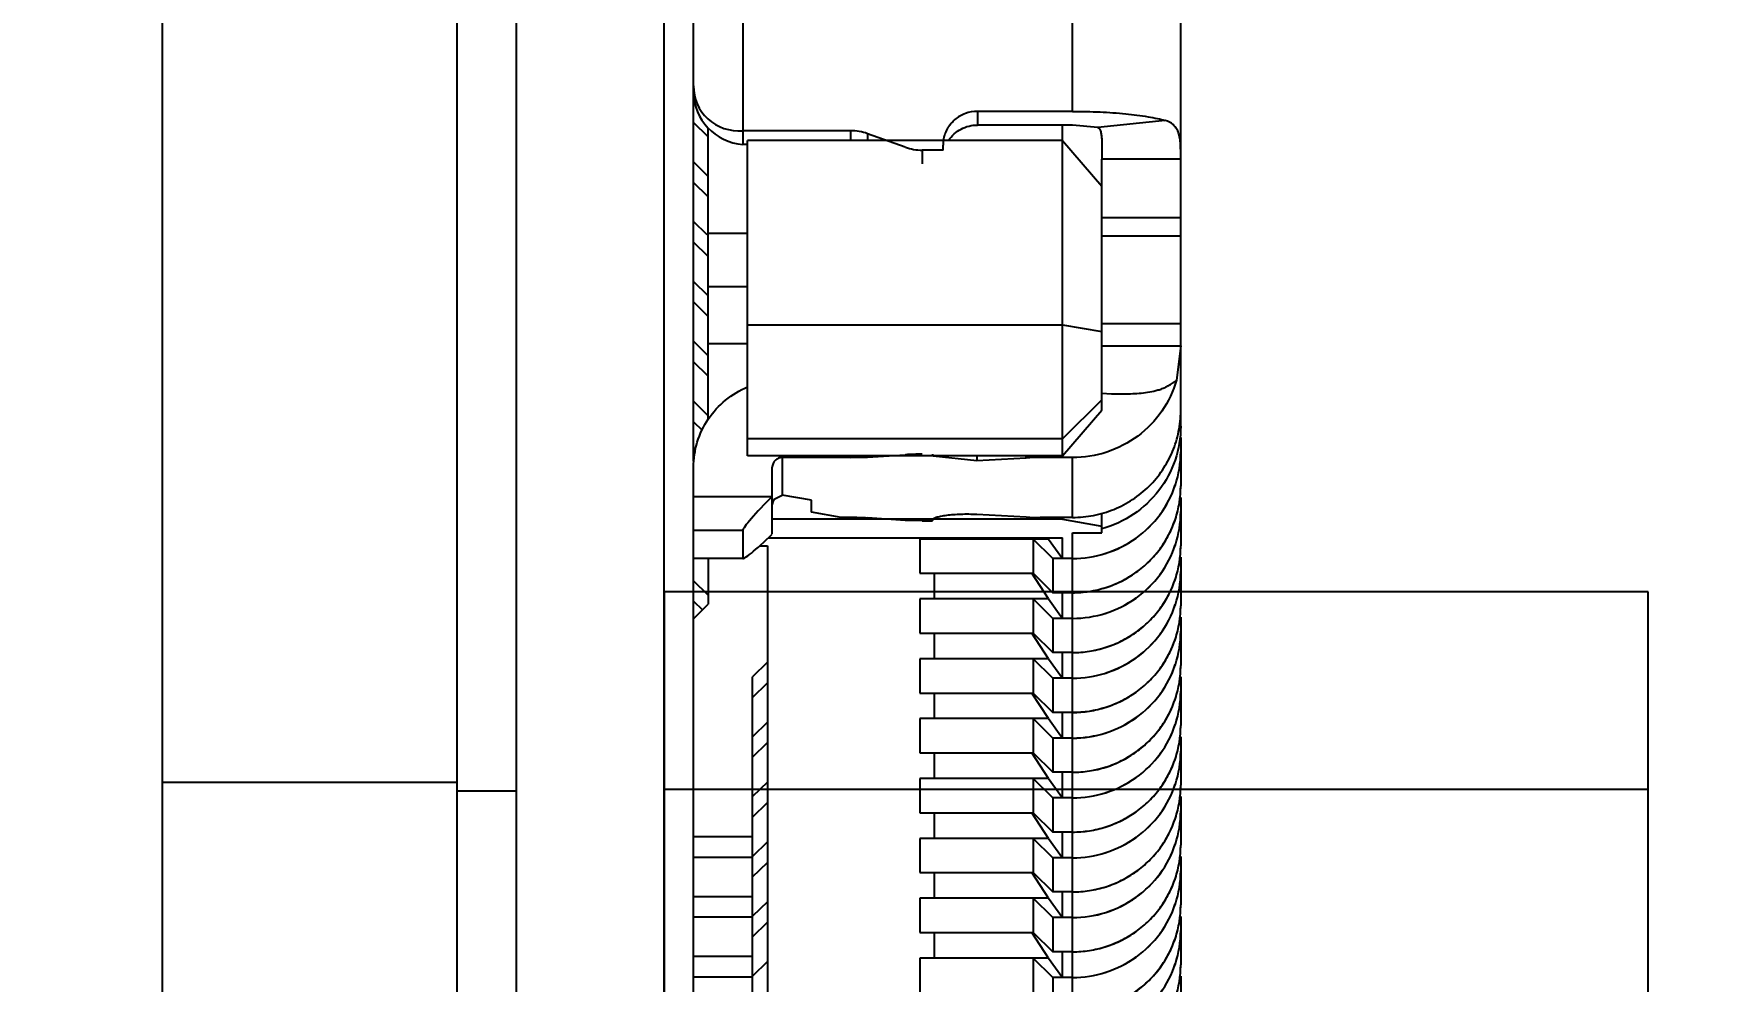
# Model space of a CAD drawing. Header units: millimetres. Extents: x -28 to 350, y 32 to 299.
# Drawn here: x 196.924 to 198.621, y 209.71 to 210.672 of the extents above; entities that cross this region are included whole.
import ezdxf

# ---------------------------------------------------------------- set-up
doc = ezdxf.new("R2010")
doc.units = ezdxf.units.MM
doc.header["$LTSCALE"] = 19.36
doc.header["$PDMODE"] = 3
doc.header["$PDSIZE"] = 6
doc.layers.get('0').update_dxf_attribs({"linetype": 'CONTINUOUS'})
doc.layers.get('Defpoints').update_dxf_attribs({"linetype": 'CONTINUOUS'})
doc.layers.add('00-SOLID_2', color=7, linetype='CONTINUOUS')
doc.layers.add('備註', color=1, linetype='CONTINUOUS', lineweight=20)
doc.styles.get("Standard").update_dxf_attribs({"font": 'simplex.shx', "width": 0.56})
doc.dimstyles.get("Standard").update_dxf_attribs({"dimtxt": 2, "dimasz": 2, "dimexe": 2, "dimexo": 0.35, "dimtad": 1, "dimzin": 0, "dimdsep": 46, "dimtxsty": 'Standard', "dimcen": 0.09, "dimazin": 0, "dimtol": 1, "dimtp": 0.01, "dimtm": 0.01, "dimtfac": 1, "dimtofl": 0, "dimtmove": 0, "dimatfit": 3, "dimfxl": 1, "dimtolj": 1, "dimtzin": 0, "dimarcsym": 0})

# ---------------------------------------------------------------- blocks, each defined once
blk = doc.blocks.new('*D67')
at = {"layer": 'Defpoints', "color": 0}
for p in [(197.9642, 207.5744), (198.9222, 207.5744), (199.4722, 207.1804), (187.8159, 200.8446), (199.4722, 140.5983)]:
    blk.add_point(p, dxfattribs=at)
at = {"layer": '備註', "color": 0, "lineweight": -2}
for p, q in [((186.1612, 209.5688), (189.3971, 231.1644)), ((197.6142, 207.5744), (184.0127, 207.5744))]:
    blk.add_line(p, q, dxfattribs=at)
for start, end in [(171.47838, 180), (188.52162, 261.47838)]:
    blk.add_arc((199.4722, 207.5744), 13.4596, start, end, dxfattribs=at)
at = {"layer": '備註', "color": 0}
for points in [[(186.4937, 205.6047), (185.8288, 205.5551), (186.0127, 207.5744)], [(197.453, 193.931), (197.5025, 194.5958), (199.4722, 194.1148)]]:
    blk.add_solid(points, dxfattribs=at)
at = {"layer": '備註', "color": 0, "insert": (191.4112, 219.8224), "char_height": 2, "attachment_point": 5, "rotation": 261.4784}
blk.add_mtext('{\\H2x;(\\A1;90.00%%d%%P30%%D\\Fsimplex.shx|c1;)}', dxfattribs=at)
blk = doc.blocks.new('*D68')
at = {"layer": 'Defpoints', "color": 0}
for p in [(212.3169, 216.2395), (197.5642, 213.029), (197.5642, 208.116), (197.9642, 207.7221), (198.9222, 207.7221)]:
    blk.add_point(p, dxfattribs=at)
at = {"layer": '備註', "color": 0, "lineweight": -2}
for p, q in [((197.5642, 213.379), (197.5642, 226.757)), ((199.2722, 207.7221), (216.5991, 207.7221))]:
    blk.add_line(p, q, dxfattribs=at)
for start, end in [(96.73073, 103.46147), (346.53853, 353.26927)]:
    blk.add_arc((197.5642, 207.7221), 17.0349, start, end, dxfattribs=at)
at = {"layer": '備註', "color": 0}
for points in [[(195.5872, 224.3068), (195.5481, 224.9724), (197.5642, 224.757)], [(214.8145, 205.706), (214.149, 205.7451), (214.5991, 207.7221)]]:
    blk.add_solid(points, dxfattribs=at)
at = {"layer": '備註', "color": 0, "insert": (212.2066, 222.3645), "char_height": 2, "attachment_point": 5, "rotation": 315}
blk.add_mtext('{\\H2x;(\\A1;90.00%%d\\Fsimplex.shx|c1;%%P30%%D)}', dxfattribs=at)

msp = doc.modelspace()

# ---------------------------------------------------------------- linework, layer by layer
at = {"color": 7, "linetype": 'Continuous'}
for p, q in [((197.0542, 212.8793), (197.0542, 206.8999)), ((197.3542, 206.8999), (197.3542, 212.8793)), ((197.5942, 210.2381), (197.5942, 211.4321)), ((198.0892, 210.2735), (198.0892, 211.1852)), ((197.6442, 211.0068), (197.6442, 210.5596)), ((197.9792, 210.5932), (197.9792, 210.9871)), ((197.5955, 210.6015), (197.5942, 210.6028)), ((197.5942, 210.5819), (197.6084, 210.568)), ((197.8827, 210.5932), (197.8827, 210.5793)), ((197.9792, 210.5932), (197.8827, 210.5932)), ((198.0735, 210.5839), (198.0049, 210.5768)), ((197.6092, 210.2806), (197.6092, 210.5765)), ((197.7539, 210.5735), (197.6442, 210.5735)), ((197.7539, 210.5636), (197.7539, 210.5735)), ((197.771, 210.5705), (197.771, 210.5636)), ((197.8094, 210.5567), (197.771, 210.5705)), ((197.9792, 210.5793), (197.8827, 210.5793)), ((197.9692, 210.2433), (197.9692, 210.5793)), ((198.0049, 210.5768), (197.9792, 210.5793)), ((197.6492, 210.5596), (197.6442, 210.5596)), ((197.6492, 210.2433), (197.6492, 210.5636)), ((197.9692, 210.5636), (197.6492, 210.5636)), ((197.8265, 210.5538), (197.8265, 210.5399)), ((197.8477, 210.5538), (197.8265, 210.5538)), ((197.8477, 210.5538), (197.8477, 210.5587)), ((197.9692, 210.5636), (198.0092, 210.5173)), ((197.6092, 210.5272), (197.5942, 210.542)), ((198.0092, 210.2896), (198.0092, 210.5445)), ((198.0892, 210.5445), (198.0092, 210.5445)), ((197.5942, 210.5211), (197.6084, 210.5072)), ((197.608, 210.4677), (197.5942, 210.4812)), ((198.0092, 210.4854), (198.0892, 210.4854)), ((197.6492, 210.469), (197.6092, 210.469)), ((198.0892, 210.4663), (198.0092, 210.4663)), ((197.5942, 210.4604), (197.6084, 210.4464)), ((197.6092, 210.4057), (197.5942, 210.4204)), ((197.6492, 210.4151), (197.6092, 210.4151)), ((197.5942, 210.3996), (197.6084, 210.3857)), ((198.0092, 210.3777), (198.0892, 210.3777)), ((197.6492, 210.3765), (197.9692, 210.3765)), ((197.9692, 210.3765), (198.0092, 210.3696)), ((197.6092, 210.3449), (197.5942, 210.3597)), ((197.6492, 210.3572), (197.6092, 210.3572)), ((198.0092, 210.3551), (198.0892, 210.3551)), ((198.0892, 210.3551), (198.085, 210.3203)), ((197.5942, 210.3388), (197.6084, 210.3249)), ((197.6092, 210.2841), (197.5942, 210.2989)), ((198.0092, 210.3001), (197.9692, 210.2607)), ((198.0092, 210.3069), (198.0188, 210.3064)), ((197.5942, 210.278), (197.6031, 210.2693)), ((197.9692, 210.2433), (198.0092, 210.2896)), ((197.9692, 210.2607), (197.6492, 210.2607)), ((198.0892, 210.262), (198.0892, 210.2127)), ((197.9692, 210.2433), (197.6492, 210.2433)), ((197.6842, 210.2416), (197.6842, 210.2034)), ((197.7539, 210.2416), (197.6842, 210.2416)), ((197.7539, 210.2416), (197.7539, 210.2433)), ((197.7539, 210.2416), (197.771, 210.2421)), ((197.771, 210.2421), (197.8094, 210.2445)), ((197.771, 210.2433), (197.771, 210.2421)), ((197.8371, 210.245), (197.8371, 210.2445)), ((197.8378, 210.2433), (197.882, 210.2386)), ((197.882, 210.2433), (197.882, 210.2386)), ((197.882, 210.2386), (197.9323, 210.2412)), ((197.9323, 210.2412), (197.9323, 210.2433)), ((197.9464, 210.2433), (197.9464, 210.2416)), ((197.9792, 210.2416), (197.9464, 210.2416)), ((197.9792, 210.1808), (197.9792, 210.2416)), ((197.5942, 208.3769), (197.5942, 210.2317)), ((197.6742, 210.164), (197.6742, 210.2317)), ((197.5942, 210.2022), (197.6742, 210.2022)), ((197.6761, 210.1993), (197.6842, 210.2034)), ((197.7142, 210.1982), (197.6842, 210.2034)), ((197.7142, 210.186), (197.7142, 210.1982)), ((198.0892, 210.2012), (198.0892, 210.1519)), ((197.9692, 210.1791), (197.6742, 210.1791)), ((197.7442, 210.1808), (197.7142, 210.186)), ((197.7539, 210.1808), (197.7442, 210.1808)), ((197.8094, 210.1778), (197.771, 210.1803)), ((197.8265, 210.1773), (197.8094, 210.1778)), ((197.8265, 210.1773), (197.8371, 210.1773)), ((197.8371, 210.1773), (197.8371, 210.1779)), ((197.9323, 210.1811), (197.882, 210.1837)), ((197.9792, 210.1808), (197.9464, 210.1808)), ((197.9692, 210.1808), (197.9692, 210.1791)), ((197.9692, 210.1791), (198.0092, 210.1721)), ((198.0092, 210.1652), (198.0092, 210.1854)), ((197.6442, 210.1674), (197.5942, 210.1674)), ((197.6442, 210.1674), (197.6442, 210.1396)), ((197.6701, 210.16), (197.9692, 210.16)), ((197.824, 210.1588), (197.824, 210.1241)), ((197.9549, 210.1588), (197.824, 210.1588)), ((197.8392, 210.1588), (197.8392, 210.16)), ((197.9392, 210.1588), (197.9392, 210.1241)), ((197.9592, 210.1391), (197.9392, 210.1588)), ((197.9549, 210.1588), (197.9542, 210.16)), ((197.9549, 210.1588), (197.9692, 210.1391)), ((197.9692, 210.1391), (197.9692, 210.16)), ((197.9792, 208.6197), (197.9792, 210.1652)), ((197.9792, 210.1652), (198.0092, 210.1652)), ((197.5942, 210.1396), (197.6442, 210.1396)), ((197.6614, 210.1519), (197.6692, 210.1519)), ((197.6692, 210.1519), (197.6692, 208.5542)), ((198.0892, 210.1404), (198.0892, 210.0912)), ((197.6442, 210.1392), (197.5942, 210.1392)), ((197.6092, 210.1392), (197.6092, 210.0928)), ((197.824, 210.1241), (197.9392, 210.1241)), ((197.8392, 210.098), (197.8392, 210.1241)), ((197.9549, 210.098), (197.9378, 210.1241)), ((197.9392, 210.1241), (197.9592, 210.1044)), ((197.9592, 210.1391), (197.9592, 210.1044)), ((197.9792, 210.1391), (197.9592, 210.1391)), ((197.5642, 210.1053), (197.5642, 208.766)), ((198.5642, 210.1053), (197.5642, 210.1053)), ((197.6092, 210.1018), (197.5942, 210.1165)), ((198.5642, 208.766), (198.5642, 210.1053)), ((197.5942, 210.0957), (197.6032, 210.0869)), ((197.5942, 210.078), (197.6092, 210.0928)), ((197.824, 210.098), (197.824, 210.0633)), ((197.9549, 210.098), (197.824, 210.098)), ((197.9392, 210.098), (197.9392, 210.0633)), ((197.9592, 210.0783), (197.9392, 210.098)), ((197.9549, 210.098), (197.9692, 210.0783)), ((197.9792, 210.1044), (197.9592, 210.1044)), ((197.9692, 210.0783), (197.9692, 210.1044)), ((197.9592, 210.0783), (197.9592, 210.0436)), ((197.9792, 210.0783), (197.9592, 210.0783)), ((198.0892, 210.0796), (198.0892, 210.0304)), ((197.824, 210.0633), (197.9392, 210.0633)), ((197.8392, 210.0373), (197.8392, 210.0633)), ((197.9549, 210.0373), (197.9378, 210.0633)), ((197.9392, 210.0633), (197.9592, 210.0436)), ((197.9792, 210.0436), (197.9592, 210.0436)), ((197.9692, 210.0176), (197.9692, 210.0436)), ((197.6692, 210.0337), (197.6542, 210.0189)), ((197.824, 210.0373), (197.824, 210.0025)), ((197.9549, 210.0373), (197.824, 210.0373)), ((197.9592, 210.0176), (197.9392, 210.0373)), ((197.9392, 210.0373), (197.9392, 210.0025)), ((197.9549, 210.0373), (197.9692, 210.0176)), ((197.6542, 208.3769), (197.6542, 210.0189)), ((197.6542, 209.9981), (197.6692, 210.0128)), ((197.9592, 210.0176), (197.9592, 209.9828)), ((197.9792, 210.0176), (197.9592, 210.0176)), ((198.0892, 210.0188), (198.0892, 209.9696)), ((197.824, 210.0025), (197.9392, 210.0025)), ((197.8392, 209.9765), (197.8392, 210.0025)), ((197.9549, 209.9765), (197.9378, 210.0025)), ((197.9392, 210.0025), (197.9592, 209.9828)), ((197.6692, 209.9729), (197.6542, 209.9581)), ((197.824, 209.9765), (197.824, 209.9418)), ((197.9549, 209.9765), (197.824, 209.9765)), ((197.9592, 209.9568), (197.9392, 209.9765)), ((197.9392, 209.9765), (197.9392, 209.9418)), ((197.9549, 209.9765), (197.9692, 209.9568)), ((197.9792, 209.9828), (197.9592, 209.9828)), ((197.9692, 209.9568), (197.9692, 209.9828)), ((197.9592, 209.9568), (197.9592, 209.9221)), ((197.9792, 209.9568), (197.9592, 209.9568)), ((198.0892, 209.9581), (198.0892, 209.9088)), ((197.6542, 209.9373), (197.6692, 209.9521)), ((197.824, 209.9418), (197.9392, 209.9418)), ((197.8392, 209.9157), (197.8392, 209.9418)), ((197.9549, 209.9157), (197.9378, 209.9418)), ((197.9392, 209.9418), (197.9592, 209.9221)), ((197.9792, 209.9221), (197.9592, 209.9221)), ((197.9692, 209.896), (197.9692, 209.9221)), ((197.0542, 209.9119), (197.3542, 209.9119)), ((197.3542, 209.9032), (197.4142, 209.9032)), ((197.6692, 209.9121), (197.6542, 209.8974)), ((197.824, 209.9157), (197.824, 209.881)), ((197.9549, 209.9157), (197.824, 209.9157)), ((197.9592, 209.896), (197.9392, 209.9157)), ((197.9392, 209.9157), (197.9392, 209.881)), ((197.9549, 209.9157), (197.9692, 209.896)), ((197.6542, 209.8765), (197.6692, 209.8913)), ((197.9592, 209.896), (197.9592, 209.8613)), ((197.9792, 209.896), (197.9592, 209.896)), ((198.0892, 209.8973), (198.0892, 209.8481)), ((197.824, 209.881), (197.9392, 209.881)), ((197.8392, 209.8549), (197.8392, 209.881)), ((197.9549, 209.8549), (197.9378, 209.881)), ((197.9392, 209.881), (197.9592, 209.8613)), ((197.6542, 209.8564), (197.5942, 209.8564)), ((197.6692, 209.8514), (197.6542, 209.8366)), ((197.9549, 209.8549), (197.824, 209.8549)), ((197.824, 209.8549), (197.824, 209.8202)), ((197.9592, 209.8352), (197.9392, 209.8549)), ((197.9392, 209.8549), (197.9392, 209.8202)), ((197.9549, 209.8549), (197.9692, 209.8352)), ((197.9792, 209.8613), (197.9592, 209.8613)), ((197.9692, 209.8352), (197.9692, 209.8613)), ((197.6542, 209.8356), (197.5942, 209.8356)), ((197.9792, 209.8352), (197.9592, 209.8352)), ((197.9592, 209.8352), (197.9592, 209.8005)), ((198.0892, 209.8365), (198.0892, 209.7873)), ((197.6542, 209.8157), (197.6692, 209.8305)), ((197.824, 209.8202), (197.9392, 209.8202)), ((197.8392, 209.7941), (197.8392, 209.8202)), ((197.9549, 209.7941), (197.9378, 209.8202)), ((197.9392, 209.8202), (197.9592, 209.8005)), ((197.9792, 209.8005), (197.9592, 209.8005)), ((197.9692, 209.7745), (197.9692, 209.8005)), ((197.6542, 209.7956), (197.5942, 209.7956)), ((197.6692, 209.7906), (197.6542, 209.7758)), ((197.9549, 209.7941), (197.824, 209.7941)), ((197.824, 209.7941), (197.824, 209.7594)), ((197.9592, 209.7745), (197.9392, 209.7941)), ((197.9392, 209.7941), (197.9392, 209.7594)), ((197.9549, 209.7941), (197.9692, 209.7745)), ((197.6542, 209.7748), (197.5942, 209.7748)), ((197.6542, 209.755), (197.6692, 209.7697)), ((197.9792, 209.7745), (197.9592, 209.7745)), ((197.9592, 209.7745), (197.9592, 209.7397)), ((198.0892, 209.7757), (198.0892, 209.7265)), ((197.824, 209.7594), (197.9392, 209.7594)), ((197.8392, 209.7334), (197.8392, 209.7594)), ((197.9549, 209.7334), (197.9378, 209.7594)), ((197.9392, 209.7594), (197.9592, 209.7397)), ((197.6542, 209.7349), (197.5942, 209.7349)), ((197.9549, 209.7334), (197.824, 209.7334)), ((197.824, 209.7334), (197.824, 209.6986)), ((197.9592, 209.7137), (197.9392, 209.7334)), ((197.9392, 209.7334), (197.9392, 209.6986)), ((197.9549, 209.7334), (197.9692, 209.7137)), ((197.9792, 209.7397), (197.9592, 209.7397)), ((197.9692, 209.7137), (197.9692, 209.7397)), ((197.6692, 209.7298), (197.6542, 209.715)), ((198.0892, 209.715), (198.0892, 209.6657)), ((197.6542, 209.714), (197.5942, 209.714)), ((197.9792, 209.7137), (197.9592, 209.7137)), ((197.9592, 209.7137), (197.9592, 209.6789))]:
    msp.add_line(p, q, dxfattribs=at)
at = {"color": 6, "linetype": 'Continuous'}
msp.add_line((198.5642, 209.9045), (197.5642, 209.9045), dxfattribs=at)
at = {"color": 7, "linetype": 'Continuous'}
for centre, radius, start, end in [((197.7539, 210.5228), 0.0507, 70.2959, 90.0019), ((197.8265, 210.6045), 0.0507, 250.2959, 270.0019), ((197.8817, 210.5587), 0.034, 171.5838, 179.9815), ((197.8262, 209.9763), 0.2687, 89.9297, 93.5779), ((197.9462, 209.9666), 0.275, 89.962, 92.9011), ((197.9816, 210.2476), 0.1076, 341.7429, 359.9245), ((197.9824, 210.2475), 0.1068, 341.6554, 359.9947), ((197.9815, 210.2478), 0.1077, 323.5333, 341.6474), ((197.9816, 210.2129), 0.1076, 341.7477, 359.9245), ((197.9823, 210.2127), 0.1069, 350.8439, 359.9905), ((197.684, 210.1935), 0.00975, 143.4894, 179.9596), ((197.9821, 210.2128), 0.1071, 341.7072, 350.8284), ((197.7542, 209.912), 0.2687, 86.4221, 90.0703), ((197.9464, 210.4613), 0.2805, 267.128, 270.0089), ((197.9804, 210.2486), 0.1092, 305.5907, 323.5305), ((197.9811, 210.2132), 0.1082, 323.5748, 341.6292), ((197.9816, 210.1868), 0.1076, 341.7429, 359.9245), ((197.9824, 210.1867), 0.1068, 341.6554, 359.9947), ((197.9795, 210.2498), 0.1106, 287.7797, 305.594), ((197.9792, 210.2507), 0.1116, 269.9951, 287.7877), ((197.9798, 210.2145), 0.11, 305.6607, 323.4639), ((197.9815, 210.187), 0.1077, 323.5333, 341.6474), ((197.9816, 210.1521), 0.1076, 341.7477, 359.9245), ((197.9823, 210.152), 0.1069, 350.8439, 359.9905), ((197.9793, 210.2155), 0.1111, 287.8393, 305.5605), ((197.9804, 210.1878), 0.1092, 305.5907, 323.5305), ((197.9821, 210.152), 0.1071, 341.7072, 350.8284), ((197.9816, 210.126), 0.1076, 341.7429, 359.9245), ((197.9824, 210.1259), 0.1068, 341.6554, 359.9947), ((197.9791, 210.2167), 0.1123, 270.0572, 287.7497), ((197.9811, 210.1525), 0.1082, 323.5748, 341.6292), ((197.9795, 210.189), 0.1106, 287.7797, 305.594), ((197.9815, 210.1262), 0.1077, 323.5333, 341.6474), ((197.9816, 210.0913), 0.1076, 341.7477, 359.9245), ((197.9823, 210.0912), 0.1069, 350.8439, 359.9905), ((197.9792, 210.1899), 0.1116, 269.9951, 287.7877), ((197.9798, 210.1537), 0.11, 305.6607, 323.4639), ((197.9821, 210.0912), 0.1071, 341.7072, 350.8284), ((197.9793, 210.1547), 0.1111, 287.8393, 305.5605), ((197.9804, 210.1271), 0.1092, 305.5907, 323.5305), ((197.9811, 210.0917), 0.1082, 323.5748, 341.6292), ((197.9816, 210.0653), 0.1076, 341.7429, 359.9245), ((197.9824, 210.0651), 0.1068, 341.6554, 359.9947), ((197.9791, 210.1559), 0.1123, 270.0572, 287.7497), ((197.9795, 210.1283), 0.1106, 287.7797, 305.594), ((197.9792, 210.1291), 0.1116, 269.9951, 287.7877), ((197.9798, 210.0929), 0.11, 305.6607, 323.4639), ((197.9815, 210.0654), 0.1077, 323.5333, 341.6474), ((197.9816, 210.0305), 0.1076, 341.7477, 359.9245), ((197.9823, 210.0304), 0.1069, 350.8439, 359.9905), ((197.9793, 210.0939), 0.1111, 287.8393, 305.5605), ((197.9821, 210.0305), 0.1071, 341.7072, 350.8284), ((197.9816, 210.0045), 0.1076, 341.7429, 359.9245), ((197.9824, 210.0043), 0.1068, 341.6554, 359.9947), ((197.9791, 210.0952), 0.1123, 270.0572, 287.7497), ((197.9804, 210.0663), 0.1092, 305.5907, 323.5305), ((197.9811, 210.0309), 0.1082, 323.5748, 341.6292), ((197.9795, 210.0675), 0.1106, 287.7797, 305.594), ((197.9815, 210.0046), 0.1077, 323.5333, 341.6474), ((197.9816, 209.9697), 0.1076, 341.7477, 359.9245), ((197.9823, 209.9696), 0.1069, 350.8439, 359.9905), ((197.9792, 210.0683), 0.1116, 269.9951, 287.7877), ((197.9798, 210.0322), 0.11, 305.6607, 323.4639), ((197.9821, 209.9697), 0.1071, 341.7072, 350.8284), ((197.9793, 210.0331), 0.1111, 287.8393, 305.5605), ((197.9804, 210.0055), 0.1092, 305.5907, 323.5305), ((197.9811, 209.9701), 0.1082, 323.5748, 341.6292), ((197.9816, 209.9437), 0.1076, 341.7429, 359.9245), ((197.9824, 209.9436), 0.1068, 341.6554, 359.9947), ((197.9791, 210.0344), 0.1123, 270.0572, 287.7497), ((197.9795, 210.0067), 0.1106, 287.7797, 305.594), ((197.9798, 209.9714), 0.11, 305.6607, 323.4639), ((197.9815, 209.9439), 0.1077, 323.5333, 341.6474), ((197.9816, 209.909), 0.1076, 341.7477, 359.9245), ((197.9823, 209.9088), 0.1069, 350.8439, 359.9905), ((197.9792, 210.0076), 0.1116, 269.9951, 287.7877), ((197.9821, 209.9089), 0.1071, 341.7072, 350.8284), ((197.9793, 209.9724), 0.1111, 287.8393, 305.5605), ((197.9804, 209.9447), 0.1092, 305.5907, 323.5305), ((197.9811, 209.9094), 0.1082, 323.5748, 341.6292), ((197.9816, 209.8829), 0.1076, 341.7429, 359.9245), ((197.9824, 209.8828), 0.1068, 341.6554, 359.9947), ((197.9791, 209.9736), 0.1123, 270.0572, 287.7497), ((197.9795, 209.9459), 0.1106, 287.7797, 305.594), ((197.9792, 209.9468), 0.1116, 269.9951, 287.7877), ((197.9798, 209.9106), 0.11, 305.6607, 323.4639), ((197.9815, 209.8831), 0.1077, 323.5333, 341.6474), ((197.9816, 209.8482), 0.1076, 341.7477, 359.9245), ((197.9823, 209.8481), 0.1069, 350.8439, 359.9905), ((197.9793, 209.9116), 0.1111, 287.8393, 305.5605), ((197.9804, 209.884), 0.1092, 305.5907, 323.5305), ((197.9821, 209.8481), 0.1071, 341.7072, 350.8284), ((197.9816, 209.8221), 0.1076, 341.7429, 359.9245), ((197.9824, 209.822), 0.1068, 341.6554, 359.9947), ((197.9791, 209.9128), 0.1123, 270.0572, 287.7497), ((197.9811, 209.8486), 0.1082, 323.5748, 341.6292), ((197.9795, 209.8851), 0.1106, 287.7797, 305.594), ((197.9798, 209.8498), 0.11, 305.6607, 323.4639), ((197.9815, 209.8223), 0.1077, 323.5333, 341.6474), ((197.9816, 209.7874), 0.1076, 341.7477, 359.9245), ((197.9823, 209.7873), 0.1069, 350.8439, 359.9905), ((197.9792, 209.886), 0.1116, 269.9951, 287.7877), ((197.9821, 209.7873), 0.1071, 341.7072, 350.8284), ((197.9793, 209.8508), 0.1111, 287.8393, 305.5605), ((197.9804, 209.8232), 0.1092, 305.5907, 323.5305), ((197.9811, 209.7878), 0.1082, 323.5748, 341.6292), ((197.9816, 209.7614), 0.1076, 341.7429, 359.9245), ((197.9824, 209.7612), 0.1068, 341.6554, 359.9947), ((197.9791, 209.852), 0.1123, 270.0572, 287.7497), ((197.9795, 209.8244), 0.1106, 287.7797, 305.594), ((197.9792, 209.8252), 0.1116, 269.9951, 287.7877), ((197.9798, 209.7891), 0.11, 305.6607, 323.4639), ((197.9815, 209.7615), 0.1077, 323.5333, 341.6474), ((197.9816, 209.7266), 0.1076, 341.7477, 359.9245), ((197.9823, 209.7265), 0.1069, 350.8439, 359.9905)]:
    msp.add_arc(centre, radius, start, end, dxfattribs=at)
for centre, major_axis, ratio, start_param, end_param in [((197.6442, 210.6227), (0.0395, 0.0329), 0.930873, 2.48135, 4.052147), ((197.6442, 210.6088), (0.0395, -0.0329), 0.930873, -2.48135, -0.910554), ((197.6742, 210.197), (0.0299, 0.0299), 0.087489, 1.48353, 3.054326), ((197.6742, 210.1692), (0.0299, 0.0299), 0.087489, 3.054326, 4.625123)]:
    msp.add_ellipse(centre, major_axis=major_axis, ratio=ratio, start_param=start_param, end_param=end_param, dxfattribs=at)
for points, knots in [([(197.8827, 210.5932), (197.8785, 210.5932), (197.8702, 210.5917), (197.8593, 210.5854), (197.8513, 210.5757), (197.8486, 210.5677), (197.848, 210.5637)], [0, 0, 0, 0, 0.251601, 0.502281, 0.751665, 1, 1, 1, 1]), ([(197.9792, 210.5932), (197.9886, 210.5932), (198.0066, 210.5928), (198.0323, 210.591), (198.0517, 210.5886), (198.065, 210.5861), (198.0709, 210.5847), (198.0735, 210.5839)], [0, 0, 0, 0, 0.29498, 0.57111, 0.810964, 0.912611, 1, 1, 1, 1]), ([(198.0892, 210.5445), (198.0892, 210.5475), (198.0892, 210.553), (198.089, 210.5606), (198.0883, 210.567), (198.0868, 210.5723), (198.0846, 210.5765), (198.0806, 210.581), (198.0764, 210.5831), (198.0735, 210.5839)], [0, 0, 0, 0, 0.192261, 0.35921, 0.495873, 0.610108, 0.71065, 0.805198, 1, 1, 1, 1]), ([(197.8534, 210.5637), (197.855, 210.5661), (197.8588, 210.5705), (197.8659, 210.5755), (197.874, 210.5786), (197.8798, 210.5793), (197.8827, 210.5793)], [0, 0, 0, 0, 0.248809, 0.498529, 0.749057, 1, 1, 1, 1]), ([(198.0049, 210.5768), (198.0053, 210.5766), (198.0062, 210.5761), (198.007, 210.5749), (198.0077, 210.5733), (198.0083, 210.5708), (198.0088, 210.5673), (198.0091, 210.5629), (198.0092, 210.5584), (198.0092, 210.5522), (198.0092, 210.5476), (198.0092, 210.5445)], [0, 0, 0, 0, 0.038326, 0.082533, 0.13366, 0.190505, 0.315241, 0.448389, 0.585429, 0.723958, 1, 1, 1, 1]), ([(197.5942, 210.2317), (197.5942, 210.2403), (197.5968, 210.2577), (197.6082, 210.2815), (197.626, 210.301), (197.6411, 210.31), (197.6492, 210.3134)], [0, 0, 0, 0, 0.248768, 0.498127, 0.748519, 1, 1, 1, 1]), ([(198.085, 210.3203), (198.0818, 210.3091), (198.0716, 210.2876), (198.0466, 210.2619), (198.0148, 210.2454), (197.991, 210.2416), (197.9792, 210.2416)], [0, 0, 0, 0, 0.248389, 0.497901, 0.74858, 1, 1, 1, 1]), ([(198.0188, 210.3064), (198.0217, 210.3063), (198.0275, 210.3061), (198.0361, 210.3063), (198.0448, 210.3067), (198.0534, 210.3075), (198.0605, 210.3088), (198.0661, 210.3102), (198.0703, 210.3115), (198.0736, 210.313), (198.0761, 210.3143), (198.078, 210.3154), (198.0798, 210.3165), (198.0813, 210.3175), (198.0825, 210.3184), (198.0834, 210.319), (198.0841, 210.3195), (198.0847, 210.32), (198.0849, 210.3202), (198.085, 210.3203)], [0, 0, 0, 0, 0.125165, 0.250327, 0.375484, 0.500606, 0.625685, 0.688209, 0.750691, 0.813105, 0.844292, 0.875461, 0.906617, 0.937753, 0.953343, 0.968894, 0.984389, 0.99225, 1, 1, 1, 1]), ([(197.9792, 210.1808), (197.9864, 210.1808), (198.0008, 210.1822), (198.0216, 210.1884), (198.0407, 210.1984), (198.0575, 210.212), (198.0712, 210.2285), (198.0815, 210.2474), (198.0878, 210.2678), (198.0892, 210.282), (198.0892, 210.2891)], [0, 0, 0, 0, 0.125937, 0.251732, 0.377264, 0.502452, 0.627267, 0.751735, 0.875939, 1, 1, 1, 1]), ([(198.0892, 210.2735), (198.0892, 210.2618), (198.0853, 210.2384), (198.0684, 210.207), (198.0424, 210.1825), (198.0206, 210.1724), (198.0092, 210.1693)], [0, 0, 0, 0, 0.248585, 0.497889, 0.748367, 1, 1, 1, 1]), ([(197.6842, 210.2416), (197.6829, 210.2416), (197.6803, 210.2411), (197.677, 210.2389), (197.6747, 210.2356), (197.6742, 210.233), (197.6742, 210.2317)], [0, 0, 0, 0, 0.251802, 0.5025, 0.751734, 1, 1, 1, 1]), ([(197.8371, 210.2445), (197.8371, 210.2444), (197.8372, 210.2439), (197.8375, 210.2435), (197.8378, 210.2433)], [0, 0, 0, 0, 0.216426, 1, 1, 1, 1]), ([(197.9792, 210.1391), (197.9907, 210.1391), (198.0137, 210.1427), (198.0448, 210.1583), (198.0696, 210.1826), (198.0802, 210.2031), (198.0838, 210.2139)], [0, 0, 0, 0, 0.251365, 0.502033, 0.751577, 1, 1, 1, 1]), ([(197.882, 210.1837), (197.8767, 210.184), (197.8687, 210.1841), (197.8584, 210.1835), (197.8515, 210.1829), (197.8464, 210.1821), (197.843, 210.1813), (197.841, 210.1807), (197.8393, 210.18), (197.838, 210.1793), (197.8371, 210.1784), (197.8371, 210.1779)], [0, 0, 0, 0, 0.347992, 0.516064, 0.668493, 0.797522, 0.851282, 0.897049, 0.934479, 0.963561, 1, 1, 1, 1]), ([(197.9792, 210.1044), (197.985, 210.1044), (197.9965, 210.1053), (198.0133, 210.1093), (198.0293, 210.1158), (198.0441, 210.1247), (198.0573, 210.1358), (198.0685, 210.1487), (198.0776, 210.1633), (198.082, 210.1738), (198.0838, 210.1792)], [0, 0, 0, 0, 0.125717, 0.251343, 0.376793, 0.502003, 0.626929, 0.751557, 0.8759, 1, 1, 1, 1]), ([(197.9792, 210.0783), (197.9907, 210.0783), (198.0137, 210.0819), (198.0448, 210.0975), (198.0696, 210.1218), (198.0802, 210.1423), (198.0838, 210.1531)], [0, 0, 0, 0, 0.251365, 0.502033, 0.751577, 1, 1, 1, 1]), ([(197.9792, 210.0436), (197.985, 210.0436), (197.9965, 210.0445), (198.0133, 210.0485), (198.0293, 210.055), (198.0441, 210.0639), (198.0573, 210.075), (198.0685, 210.0879), (198.0776, 210.1025), (198.082, 210.113), (198.0838, 210.1184)], [0, 0, 0, 0, 0.125717, 0.251343, 0.376793, 0.502003, 0.626929, 0.751557, 0.8759, 1, 1, 1, 1]), ([(197.9792, 210.0176), (197.9907, 210.0176), (198.0137, 210.0211), (198.0448, 210.0367), (198.0696, 210.061), (198.0802, 210.0816), (198.0838, 210.0923)], [0, 0, 0, 0, 0.251365, 0.502033, 0.751577, 1, 1, 1, 1]), ([(197.9792, 209.9828), (197.985, 209.9828), (197.9965, 209.9837), (198.0133, 209.9877), (198.0293, 209.9942), (198.0441, 210.0031), (198.0573, 210.0142), (198.0685, 210.0272), (198.0776, 210.0417), (198.082, 210.0522), (198.0838, 210.0576)], [0, 0, 0, 0, 0.125717, 0.251343, 0.376793, 0.502003, 0.626929, 0.751557, 0.8759, 1, 1, 1, 1]), ([(197.9792, 209.9568), (197.9907, 209.9568), (198.0137, 209.9604), (198.0448, 209.976), (198.0696, 210.0002), (198.0802, 210.0208), (198.0838, 210.0315)], [0, 0, 0, 0, 0.251365, 0.502033, 0.751577, 1, 1, 1, 1]), ([(197.9792, 209.9221), (197.985, 209.9221), (197.9965, 209.9229), (198.0133, 209.9269), (198.0293, 209.9334), (198.0441, 209.9424), (198.0573, 209.9534), (198.0685, 209.9664), (198.0776, 209.9809), (198.082, 209.9915), (198.0838, 209.9968)], [0, 0, 0, 0, 0.125717, 0.251343, 0.376793, 0.502003, 0.626929, 0.751557, 0.8759, 1, 1, 1, 1]), ([(197.9792, 209.896), (197.9907, 209.896), (198.0137, 209.8996), (198.0448, 209.9152), (198.0696, 209.9395), (198.0802, 209.96), (198.0838, 209.9708)], [0, 0, 0, 0, 0.251365, 0.502033, 0.751577, 1, 1, 1, 1]), ([(197.9792, 209.8613), (197.985, 209.8613), (197.9965, 209.8622), (198.0133, 209.8661), (198.0293, 209.8727), (198.0441, 209.8816), (198.0573, 209.8926), (198.0685, 209.9056), (198.0776, 209.9202), (198.082, 209.9307), (198.0838, 209.9361)], [0, 0, 0, 0, 0.125717, 0.251343, 0.376793, 0.502003, 0.626929, 0.751557, 0.8759, 1, 1, 1, 1]), ([(197.9792, 209.8352), (197.9907, 209.8352), (198.0137, 209.8388), (198.0448, 209.8544), (198.0696, 209.8787), (198.0802, 209.8992), (198.0838, 209.91)], [0, 0, 0, 0, 0.251365, 0.502033, 0.751577, 1, 1, 1, 1]), ([(197.9792, 209.8005), (197.985, 209.8005), (197.9965, 209.8014), (198.0133, 209.8054), (198.0293, 209.8119), (198.0441, 209.8208), (198.0573, 209.8319), (198.0685, 209.8448), (198.0776, 209.8594), (198.082, 209.8699), (198.0838, 209.8753)], [0, 0, 0, 0, 0.125717, 0.251343, 0.376793, 0.502003, 0.626929, 0.751557, 0.8759, 1, 1, 1, 1]), ([(197.9792, 209.7745), (197.9907, 209.7745), (198.0137, 209.778), (198.0448, 209.7936), (198.0696, 209.8179), (198.0802, 209.8385), (198.0838, 209.8492)], [0, 0, 0, 0, 0.251365, 0.502033, 0.751577, 1, 1, 1, 1]), ([(197.9792, 209.7397), (197.985, 209.7397), (197.9965, 209.7406), (198.0133, 209.7446), (198.0293, 209.7511), (198.0441, 209.76), (198.0573, 209.7711), (198.0685, 209.7841), (198.0776, 209.7986), (198.082, 209.8091), (198.0838, 209.8145)], [0, 0, 0, 0, 0.125717, 0.251343, 0.376793, 0.502003, 0.626929, 0.751557, 0.8759, 1, 1, 1, 1]), ([(197.9792, 209.7137), (197.9907, 209.7137), (198.0137, 209.7173), (198.0448, 209.7328), (198.0696, 209.7571), (198.0802, 209.7777), (198.0838, 209.7884)], [0, 0, 0, 0, 0.251365, 0.502033, 0.751577, 1, 1, 1, 1]), ([(197.9792, 209.6789), (197.985, 209.6789), (197.9965, 209.6798), (198.0133, 209.6838), (198.0293, 209.6903), (198.0441, 209.6992), (198.0573, 209.7103), (198.0685, 209.7233), (198.0776, 209.7378), (198.082, 209.7483), (198.0838, 209.7537)], [0, 0, 0, 0, 0.125717, 0.251343, 0.376793, 0.502003, 0.626929, 0.751557, 0.8759, 1, 1, 1, 1]), ([(197.9792, 209.6529), (197.9907, 209.6529), (198.0137, 209.6565), (198.0448, 209.6721), (198.0696, 209.6963), (198.0802, 209.7169), (198.0838, 209.7276)], [0, 0, 0, 0, 0.251365, 0.502033, 0.751577, 1, 1, 1, 1])]:
    msp.add_open_spline(points, degree=3, knots=knots, dxfattribs=at)
at = {"layer": '00-SOLID_2', "color": 7, "linetype": 'Continuous'}
for p, q in [((197.4142, 205.7544), (197.4142, 213.029)), ((197.5642, 208.116), (197.5642, 213.029))]:
    msp.add_line(p, q, dxfattribs=at)

# ---------------------------------------------------------------- dimensions: what is measured, and where the dimension line sits
at = {"layer": '備註'}
for base, line1, line2, text, picture, middle in [((187.8159, 200.8446), ((198.9222, 207.5744), (197.9642, 207.5744)), ((199.4722, 140.5983), (199.4722, 207.1804)), '{\\H2x;(<>%%P30%%D\\Fsimplex.shx|c1;)}', '*D67', (191.4112, 219.8224)), ((212.3169, 216.2395), ((197.5642, 208.116), (197.5642, 213.029)), ((198.9222, 207.7221), (197.9642, 207.7221)), '{\\H2x;(<>\\Fsimplex.shx|c1;%%P30%%D)}', '*D68', (212.2066, 222.3645))]:
    dim = msp.add_angular_dim_2l(base=base, line1=line1, line2=line2, text=text, dimstyle='Standard', override={"dimtol": 0}, dxfattribs=at)
    dim.commit()
    dim.dimension.update_dxf_attribs({"geometry": picture, "text_midpoint": middle})

doc.saveas('drawing.dxf')
